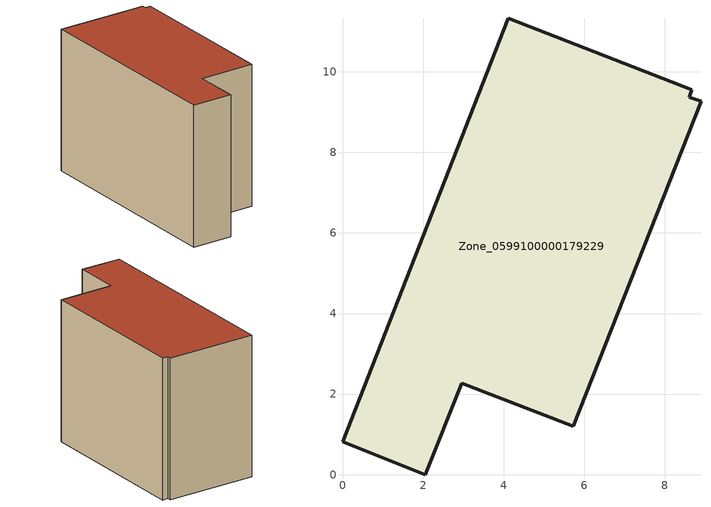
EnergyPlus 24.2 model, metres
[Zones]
Zone_0599100000179229
 floor ground (C_G): 8.9,9.27 5.72,1.2 2.96,2.27 2.06,0 0,0.81 4.12,11.33 8.67,9.56 8.61,9.37 z0
 wall outside (C_F): 0,0.81 2.06,0 2.96,2.27 5.72,1.2 8.9,9.27 8.61,9.37 8.67,9.56 4.12,11.33 0,0.81 z0:7.58
 roof outside (C_R): 5.72,1.2 8.9,9.27 8.61,9.37 8.67,9.56 4.12,11.33 0,0.81 2.06,0 2.96,2.27 z7.58
[BUILDING]
Pand.0599100000179229: North Axis=0; Terrain=City; Loads Convergence Tolerance Value=0.04; Temperature Convergence Tolerance Value=0.4; Solar Distribution=FullExterior; Maximum Number of Warmup Days=25; Minimum Number of Warmup Days=1
[Site:Location]
Rotterdam.The.Hague.AP_ZH_NLD Design_Conditions: Latitude=51.96; Longitude=4.45; Time Zone=1; Elevation=-4.5
[SITE:GROUNDTEMPERATURE:BUILDINGSURFACE]
18, 18, 18, 18, 18, 18, 18, 18, 18, 18, 18, 18
[MATERIAL] Thermal Absorptance=0.9; Solar Absorptance=0.7; Visible Absorptance=0.7
Name | Roughness | Thickness | Conductivity | Density | Specific Heat
G.TI.1946 | MediumSmooth | 0.15 | 1 | 540 | 1210
F.TI.1946 | Rough | 0.3 | 0.857143 | 1920 | 840
R.TI.1946 | MediumRough | 0.2 | 0.1 | 1500 | 1000
[CONSTRUCTION]
C_G: G.TI.1946
C_F: F.TI.1946
C_R: R.TI.1946
[ZONE]
Zone_0599100000179229: Type=1; Multiplier=1; Ceiling Height=Autocalculate; Volume=Autocalculate; Floor Area=autocalculate; Part of Total Floor Area=Yes
[ZONEINFILTRATION:DESIGNFLOWRATE]
Infil_Zone_0599100000179229: Zone or ZoneList or Space or SpaceList=Zone_0599100000179229; Schedule=AlwaysOn; Design Flow Rate Calculation Method=Flow/Area; Flow Rate per Floor Area=0.003; Constant Term Coefficient=1; Temperature Term Coefficient=0; Velocity Term Coefficient=0; Velocity Squared Term Coefficient=0
[HVACTEMPLATE:ZONE:IDEALLOADSAIRSYSTEM]
Zone_0599100000179229: Maximum Heating Supply Air Temperature=50; Minimum Cooling Supply Air Temperature=13; Maximum Heating Supply Air Humidity Ratio=0.0156; Minimum Cooling Supply Air Humidity Ratio=0.0077; Heating Limit=NoLimit; Cooling Limit=NoLimit; Dehumidification Control Type=ConstantSensibleHeatRatio; Cooling Sensible Heat Ratio=0.7; Dehumidification Setpoint=60; Humidification Control Type=None; Humidification Setpoint=30; Outdoor Air Method=None; Outdoor Air Flow Rate per Person=0.00944; Outdoor Air Flow Rate per Zone Floor Area=0; Outdoor Air Flow Rate per Zone=0; Demand Controlled Ventilation Type=None; Outdoor Air Economizer Type=NoEconomizer; Heat Recovery Type=None; Sensible Heat Recovery Effectiveness=0.7; Latent Heat Recovery Effectiveness=0.65
[ZONECONTROL:THERMOSTAT]
ThermostatControl_Zone_0599100000179229: Zone or ZoneList=Zone_0599100000179229; Control Type Schedule=DualSetpointControlType; Control 1=Thermostat_Zone_0599100000179229; Temperature Difference Between Cutout And Setpoint=0
[THERMOSTATSETPOINT:DUALSETPOINT]
Thermostat_Zone_0599100000179229: Heating Setpoint Temperature Schedule=HeatingSetpoint_Zone_0599100000179229; Cooling Setpoint Temperature Schedule=CoolingSetpoint_Zone_0599100000179229
[SCHEDULE:COMPACT]
HeatingSetpoint_Zone_0599100000179229: Through: 12/31, For: AllDays, Until: 24:00, 21
CoolingSetpoint_Zone_0599100000179229: Through: 12/31, For: AllDays, Until: 24:00, 24
DualSetpointControlType: Through: 12/31, For: AllDays, Until: 24:00, 4
AlwaysOn: Through: 12/31, For: AllDays, Until: 24:00, 1
